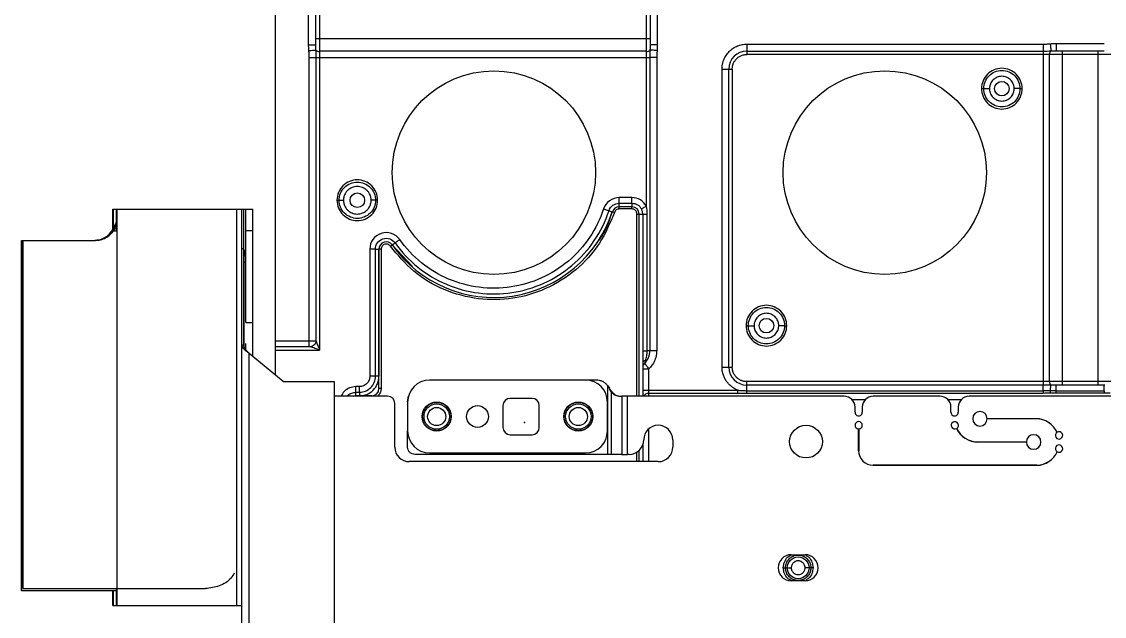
# Model space of a CAD drawing. Header units: millimetres. Extents: x -1 to 1576, y 30 to 633.
# Drawn here: x -1 to 148.1, y 400.3 to 482.1 of the extents above; entities that cross this region are included whole.
import ezdxf

# ---------------------------------------------------------------- set-up
doc = ezdxf.new("R2010")
doc.units = ezdxf.units.MM
doc.header["$PDSIZE"] = -1

msp = doc.modelspace()

# ---------------------------------------------------------------- linework, layer by layer
at = {"color": 7, "linetype": 'Continuous', "lineweight": 25}
for p, q in [((33.91, 531.57), (33.91, 433.48)), ((40.02, 527.32), (40.02, 436.88)), ((85.02, 456.67), (85.02, 527.32)), ((38.52, 478.9), (38.52, 485.23)), ((39.52, 478.9), (39.52, 485.23)), ((85.52, 485.23), (85.52, 478.9)), ((86.52, 485.23), (86.52, 478.9)), ((39.52, 479.73), (85.52, 479.73)), ((39.52, 478.86), (39.52, 478.91)), ((98.84, 478.97), (139.65, 478.97)), ((98.84, 478.97), (98.84, 477.55)), ((141.44, 479.05), (148.06, 479.05)), ((38.61, 438.14), (38.61, 477.12)), ((39.55, 438.1), (39.55, 477.12)), ((39.55, 477.12), (85.49, 477.12)), ((85.02, 477.99), (40.02, 477.99)), ((85.49, 477.12), (85.49, 436.8)), ((86.44, 477.12), (86.44, 436.8)), ((98.84, 478.02), (139.65, 478.02)), ((190.66, 477.55), (98.84, 477.55)), ((139.65, 478.02), (139.65, 432.08)), ((140.53, 432.55), (140.53, 477.55)), ((141.39, 478.05), (141.44, 478.06)), ((141.44, 478.05), (148.06, 478.05)), ((142.27, 478.05), (142.27, 432.05)), ((147.23, 432.05), (147.23, 478.05)), ((95.43, 434.55), (95.43, 475.55)), ((95.43, 475.55), (96.84, 475.55)), ((96.37, 434.55), (96.37, 475.55)), ((96.84, 475.55), (96.84, 434.55)), ((83.02, 457.87), (81.28, 457.87)), ((11.56, 453.5), (11.56, 456.28)), ((11.56, 456.28), (30.85, 456.28)), ((11.65, 453.66), (11.65, 456.28)), ((12.07, 453.32), (12.07, 456.28)), ((12.09, 456.28), (12.09, 401.78)), ((28.57, 456.28), (28.57, 401.78)), ((29.34, 382.44), (29.34, 456.28)), ((29.6, 437.57), (29.6, 456.28)), ((29.85, 440.67), (29.85, 456.28)), ((30.85, 436.02), (30.85, 456.28)), ((81.28, 457.09), (83.02, 457.09)), ((81.28, 456.3), (81.28, 456.6)), ((83.02, 456.6), (81.28, 456.6)), ((83.02, 456.3), (81.28, 456.3)), ((83.02, 456.3), (83.02, 456.6)), ((80.61, 455.82), (80.33, 455.92)), ((83.72, 455.6), (84.02, 455.6)), ((83.72, 430.55), (83.72, 455.6)), ((84.02, 430.55), (84.02, 455.6)), ((84.51, 455.6), (84.51, 436.8)), ((85.13, 436.8), (85.13, 455.6)), ((11.85, 453.62), (11.63, 453.28)), ((11.63, 453.28), (12.07, 453.28)), ((12.07, 454.48), (12.06, 454.48)), ((12.06, 454.47), (12.07, 454.47)), ((12.06, 454.27), (12.06, 454.47)), ((12.07, 454.47), (12.07, 454.27)), ((29.85, 453.32), (30.85, 453.32)), ((-0.99, 403.78), (-0.99, 451.98)), ((-0.99, 451.98), (9.18, 451.98)), ((-0.97, 403.78), (-0.97, 451.98)), ((-0.8, 404.08), (-0.8, 451.98)), ((-0.78, 404.08), (-0.78, 451.98)), ((29.34, 450.88), (29.6, 450.88)), ((29.6, 450.18), (29.65, 449.9)), ((46.94, 450.78), (46.94, 433.29)), ((47.71, 433.29), (47.71, 450.78)), ((48.2, 450.78), (48.2, 433.29)), ((48.2, 431.6), (48.2, 450.78)), ((48.5, 450.78), (48.2, 450.78)), ((48.5, 450.78), (48.5, 431.6)), ((49.77, 451.19), (50.02, 451.36)), ((50.02, 451.36), (52.82, 448.38)), ((29.65, 437.32), (29.65, 449.9)), ((29.65, 449.9), (29.85, 449.9)), ((29.85, 448.94), (29.65, 448.94)), ((29.85, 440.67), (30.85, 440.67)), ((29.6, 437.57), (29.34, 437.57)), ((29.85, 436.97), (29.85, 437.78)), ((38.61, 438.14), (33.91, 438.14)), ((33.91, 437.37), (38.61, 437.37)), ((33.91, 436.88), (40.02, 436.88)), ((86.44, 436.8), (85.13, 436.8)), ((35.02, 432.55), (30.35, 436.44)), ((30.35, 381.35), (30.35, 436.44)), ((84.52, 434.28), (84.52, 431.38)), ((85.32, 434.28), (85.32, 430.55)), ((95.43, 434.55), (96.84, 434.55)), ((35.02, 432.55), (42.05, 432.55)), ((42.05, 432.55), (42.05, 381.35)), ((78.12, 432.75), (55.15, 432.75)), ((98.84, 431.31), (98.84, 432.55)), ((190.66, 432.55), (98.84, 432.55)), ((45.52, 431.87), (45.02, 431.87)), ((45.02, 431.09), (45.52, 431.09)), ((48.5, 431.6), (48.2, 431.6)), ((79.88, 431.65), (79.69, 431.99)), ((79.69, 422.55), (79.69, 431.99)), ((79.69, 431.99), (79.93, 431.65)), ((79.93, 431.65), (79.88, 431.65)), ((80.23, 422.55), (80.23, 431.07)), ((80.23, 431.07), (80.37, 431.07)), ((84.52, 431.38), (97.58, 431.38)), ((97.58, 430.94), (85.32, 430.94)), ((139.65, 432.08), (98.84, 432.08)), ((98.84, 431.31), (139.65, 431.31)), ((139.65, 430.94), (98.84, 430.94)), ((141.44, 432.04), (141.34, 432.05)), ((148.06, 432.05), (141.44, 432.05)), ((141.44, 431.28), (148.06, 431.28)), ((148.06, 430.95), (141.44, 430.95)), ((148.11, 432.05), (148.06, 432.05)), ((148.06, 431.28), (148.06, 430.95)), ((49.38, 430.55), (42.05, 430.55)), ((44.71, 430.55), (44.83, 430.58)), ((44.83, 430.58), (45.02, 430.6)), ((47.2, 430.6), (45.02, 430.6)), ((45.02, 430.55), (45.02, 430.6)), ((47.2, 430.55), (47.2, 430.6)), ((50.38, 423.55), (50.38, 429.55)), ((52.15, 429.76), (52.25, 430.55)), ((52.15, 429.75), (52.15, 425.75)), ((69.27, 430.25), (66.27, 430.25)), ((79.65, 425.75), (79.65, 429.75)), ((81.22, 430.55), (81.62, 430.55)), ((81.62, 430.55), (81.62, 422.55)), ((82.43, 422.55), (82.43, 430.55)), ((112.24, 430.55), (82.43, 430.55)), ((115.12, 430.05), (113.36, 430.05)), ((125.44, 430.55), (116.24, 430.55)), ((128.32, 430.05), (126.56, 430.05)), ((219.88, 430.55), (129.44, 430.55)), ((65.27, 429.25), (65.27, 426.25)), ((70.27, 426.25), (70.27, 429.25)), ((113.74, 428.35), (113.74, 429.05)), ((114.74, 429.05), (114.74, 428.35)), ((126.94, 428.35), (126.94, 429.05)), ((127.94, 429.05), (127.94, 428.35)), ((131.94, 427.46), (138.67, 427.46)), ((138.67, 427.45), (131.94, 427.45)), ((52.15, 423.55), (52.15, 425.75)), ((66.27, 425.25), (69.27, 425.25)), ((85.32, 426.05), (85.32, 421.55)), ((114.24, 423.05), (114.24, 426.05)), ((114.25, 426.05), (114.25, 423.05)), ((84.52, 423.86), (84.52, 421.55)), ((88.65, 424.55), (88.65, 423.55)), ((130.64, 424.26), (137.33, 424.26)), ((137.33, 424.25), (130.64, 424.25)), ((79.69, 422.55), (53.15, 422.55)), ((55.15, 422.75), (76.65, 422.75)), ((81.62, 422.55), (80.23, 422.55)), ((82.65, 422.55), (82.43, 422.55)), ((83.72, 421.55), (83.72, 422.87)), ((84.02, 421.55), (84.02, 423.1)), ((86.65, 421.55), (52.38, 421.55)), ((116.24, 421.06), (138.75, 421.06)), ((138.75, 421.05), (116.24, 421.05)), ((104.96, 408.75), (106.86, 408.75)), ((-0.8, 404.08), (24.31, 404.08)), ((12.07, 401.78), (12.07, 404.08)), ((106.86, 405.15), (104.96, 405.15)), ((12.07, 403.78), (-0.99, 403.78)), ((11.56, 401.78), (11.56, 403.78)), ((11.65, 401.78), (11.65, 403.78)), ((11.56, 401.78), (29.34, 401.78))]:
    msp.add_line(p, q, dxfattribs=at)
for centre, radius in [((64.02, 461.3), 14), ((117.84, 461.3), 14), ((56.15, 427.75), 2), ((56.15, 427.75), 1.75), ((75.65, 427.75), 2), ((75.65, 427.75), 1.75), ((56.15, 427.75), 1.25), ((61.77, 427.75), 1.5), ((75.65, 427.75), 1.25), ((106.99, 424.3), 2.25)]:
    msp.add_circle(centre, radius, dxfattribs=at)
at = {"color": 141}
for centre, radius in [((133.95, 472.85), 1), ((45.22, 457.5), 1), ((101.54, 440.25), 1), ((105.91, 406.95), 1.5)]:
    msp.add_circle(centre, radius, dxfattribs=at)
at = {"color": 7, "linetype": 'Continuous', "lineweight": 25}
for centre, radius, start, end in [((39.94, 478.54), 0.562, 222.435, 277.8232), ((85.1, 478.54), 0.562, 262.1767, 317.5651), ((98.84, 475.55), 2.47, 90, 180), ((141.08, 477.63), 0.562, 132.435, 187.8232), ((81.28, 455.6), 1, 90, 161.722), ((83.02, 455.6), 1, 0, 90), ((64.02, 461.3), 17.17, 215.3728, 341.722), ((49.2, 450.78), 1, 35.3728, 180), ((83.02, 436.8), 2.47, 315.4823, 360), ((98.84, 434.55), 2.47, 180, 270), ((55.15, 429.75), 3, 90, 180), ((76.65, 429.75), 3, 0, 90), ((141.08, 432.48), 0.562, 172.1767, 227.5651), ((47.2, 431.6), 1, 270, 360), ((85.3, 430.12), 0.813, 88.5449, 148.2068), ((49.38, 429.55), 1, 360, 89.9765), ((66.27, 429.25), 1, 90, 180), ((69.27, 429.25), 1, 360, 90), ((112.24, 429.05), 1.5, 360, 90), ((116.24, 429.05), 1.5, 90, 180), ((125.44, 429.05), 1.5, 360, 90), ((129.44, 429.05), 1.5, 90, 180), ((114.24, 428.35), 0.5, 179.9998, 360), ((127.44, 428.35), 0.5, 179.9998, 360), ((130.94, 427.45), 1, 0.286, 359.7136), ((86.65, 424.55), 2, 0.011, 179.989), ((114.24, 426.55), 0.5, 270.573, 269.427), ((127.48, 426.55), 0.5, 300.7513, 299.6), ((138.67, 424.25), 3.2, 24.6089, 89.9998), ((138.67, 424.25), 3.19, 24.5914, 89.9998), ((55.15, 425.75), 3, 180, 270), ((66.27, 426.25), 1, 180, 270), ((69.27, 426.25), 1, 270, 360), ((76.65, 425.75), 3, 270, 0), ((130.64, 427.45), 3.2, 204.6158, 269.9998), ((130.64, 427.45), 3.19, 204.5983, 269.9998), ((138.33, 424.25), 1, 180.2862, 179.7133), ((141.83, 425.15), 0.5, 120.73, 119.5792), ((52.38, 423.55), 2, 180, 269.9995), ((82.65, 424.55), 2, 269.9995, 0.0005), ((86.65, 423.55), 2, 269.9995, 0.0005), ((141.83, 423.35), 0.5, 240.3991, 239.2477), ((116.24, 423.05), 2, 180, 270), ((116.24, 423.05), 2, 180, 270), ((138.67, 424.25), 3.21, 271.5822, 335.3856), ((138.67, 424.25), 3.2, 271.5847, 335.403), ((104.96, 406.95), 1.8, 90, 270), ((106.86, 406.95), 1.8, 270, 90)]:
    msp.add_arc(centre, radius, start, end, dxfattribs=at)
for points, knots in [([(38.55, 478.08), (38.54, 478.14), (38.53, 478.26), (38.53, 478.45), (38.52, 478.67), (38.52, 478.82), (38.52, 478.9)], [0, 0, 0, 0, 0.207871, 0.443757, 0.707773, 1, 1, 1, 1]), ([(38.52, 478.9), (38.78, 478.9), (39.04, 478.9), (39.41, 478.9), (39.52, 478.9), (39.52, 478.9)], [0, 0, 0, 0, 0.5, 0.5, 1, 1, 1, 1]), ([(86.52, 478.9), (86.39, 478.9), (86.26, 478.9), (86.02, 478.9), (85.91, 478.9), (85.72, 478.9), (85.65, 478.9), (85.55, 478.9), (85.52, 478.9), (85.52, 478.9)], [0, 0, 0, 0, 0.25, 0.25, 0.5, 0.5, 0.75, 0.75, 1, 1, 1, 1]), ([(86.52, 478.9), (86.52, 478.75), (86.52, 478.48), (86.5, 478.21), (86.5, 478.08)], [0, 0, 0, 0, 0.556213, 1, 1, 1, 1]), ([(95.43, 475.55), (95.43, 475.61), (95.43, 475.74), (95.44, 475.92), (95.47, 476.1), (95.5, 476.28), (95.55, 476.46), (95.6, 476.64), (95.72, 476.97), (95.97, 477.44), (96.41, 477.98), (96.95, 478.43), (97.46, 478.69), (97.89, 478.84), (98.2, 478.91), (98.52, 478.96), (98.73, 478.96), (98.84, 478.97)], [0, 0, 0, 0, 0.034552, 0.068858, 0.103016, 0.137128, 0.171294, 0.205615, 0.240191, 0.37006, 0.500029, 0.629897, 0.759866, 0.820152, 0.879909, 0.939678, 1, 1, 1, 1]), ([(139.65, 478.97), (139.73, 478.97), (139.89, 478.97), (140.12, 478.98), (140.37, 479.01), (140.54, 479.02), (140.62, 479.03)], [0, 0, 0, 0, 0.2323707, 0.4852888, 0.7374116, 1, 1, 1, 1]), ([(139.65, 478.97), (139.65, 478.76), (139.65, 478.56), (139.65, 478.22), (139.65, 478.09), (139.65, 478.02)], [0, 0, 0, 0, 0.5, 0.5, 1, 1, 1, 1]), ([(140.62, 479.03), (140.68, 479.03), (140.8, 479.04), (140.99, 479.05), (141.21, 479.05), (141.36, 479.05), (141.44, 479.05)], [0, 0, 0, 0, 0.207871, 0.443757, 0.707773, 1, 1, 1, 1]), ([(140.62, 479.03), (140.64, 478.79), (140.66, 478.56), (140.69, 478.21), (140.7, 478.08), (140.7, 478.04)], [0, 0, 0, 0, 0.5, 0.5, 1, 1, 1, 1]), ([(141.44, 479.05), (141.44, 478.79), (141.44, 478.53), (141.44, 478.16), (141.44, 478.05), (141.44, 478.05)], [0, 0, 0, 0, 0.5, 0.5, 1, 1, 1, 1]), ([(38.55, 478.08), (38.78, 478.1), (39.01, 478.12), (39.37, 478.15), (39.49, 478.16), (39.53, 478.17)], [0, 0, 0, 0, 0.5, 0.5, 1, 1, 1, 1]), ([(38.61, 477.12), (38.61, 477.19), (38.6, 477.35), (38.59, 477.59), (38.57, 477.83), (38.55, 478), (38.55, 478.08)], [0, 0, 0, 0, 0.232371, 0.485289, 0.737412, 1, 1, 1, 1]), ([(38.61, 477.12), (38.81, 477.12), (39.02, 477.12), (39.35, 477.12), (39.48, 477.12), (39.55, 477.12)], [0, 0, 0, 0, 0.5, 0.5, 1, 1, 1, 1]), ([(86.44, 477.12), (86.23, 477.12), (86.03, 477.12), (85.69, 477.12), (85.56, 477.12), (85.49, 477.12)], [0, 0, 0, 0, 0.5, 0.5, 1, 1, 1, 1]), ([(86.5, 478.08), (86.26, 478.1), (86.03, 478.12), (85.67, 478.15), (85.55, 478.16), (85.51, 478.17)], [0, 0, 0, 0, 0.5, 0.5, 1, 1, 1, 1]), ([(86.5, 478.08), (86.49, 478), (86.47, 477.83), (86.45, 477.59), (86.44, 477.35), (86.44, 477.19), (86.44, 477.12)], [0, 0, 0, 0, 0.26275, 0.514851, 0.767475, 1, 1, 1, 1]), ([(96.84, 475.55), (96.84, 475.6), (96.84, 475.68), (96.86, 475.8), (96.87, 475.93), (96.9, 476.05), (96.94, 476.17), (97.01, 476.38), (97.16, 476.66), (97.42, 476.98), (97.73, 477.24), (98.05, 477.4), (98.34, 477.5), (98.59, 477.54), (98.76, 477.55), (98.84, 477.55)], [0, 0, 0, 0, 0.040276, 0.080243, 0.120058, 0.159883, 0.199877, 0.240199, 0.370043, 0.500057, 0.629901, 0.759916, 0.840121, 0.919721, 1, 1, 1, 1]), ([(136.75, 472.85), (136.75, 473.22), (136.68, 473.59), (136.4, 474.26), (136.19, 474.57), (135.67, 475.09), (135.36, 475.3), (134.69, 475.58), (134.32, 475.65), (133.59, 475.65), (133.22, 475.58), (132.54, 475.3), (132.23, 475.09), (131.72, 474.57), (131.51, 474.26), (131.23, 473.59), (131.15, 473.22), (131.15, 472.85)], [0, 0, 0, 0, 0.125, 0.125, 0.25, 0.25, 0.375, 0.375, 0.5, 0.5, 0.625, 0.625, 0.75, 0.75, 0.875, 0.875, 1, 1, 1, 1]), ([(131.45, 472.85), (131.45, 473.18), (131.52, 473.51), (131.77, 474.11), (131.96, 474.39), (132.42, 474.85), (132.69, 475.04), (133.3, 475.29), (133.63, 475.35), (134.28, 475.35), (134.61, 475.29), (135.21, 475.04), (135.49, 474.85), (135.95, 474.39), (136.14, 474.11), (136.39, 473.51), (136.45, 473.18), (136.45, 472.85)], [0, 0, 0, 0, 0.125, 0.125, 0.25, 0.25, 0.375, 0.375, 0.5, 0.5, 0.625, 0.625, 0.75, 0.75, 0.875, 0.875, 1, 1, 1, 1]), ([(135.65, 472.85), (135.65, 472.9), (135.65, 472.99), (135.64, 473.12), (135.61, 473.25), (135.57, 473.38), (135.5, 473.57), (135.38, 473.8), (135.16, 474.06), (134.91, 474.28), (134.61, 474.43), (134.29, 474.53), (133.95, 474.56), (133.62, 474.53), (133.3, 474.43), (133, 474.28), (132.74, 474.06), (132.53, 473.8), (132.39, 473.54), (132.31, 473.29), (132.26, 473.08), (132.26, 472.93), (132.25, 472.85)], [0, 0, 0, 0, 0.025179, 0.050131, 0.075011, 0.099977, 0.125185, 0.187588, 0.250097, 0.312505, 0.375015, 0.437474, 0.500034, 0.562494, 0.62505, 0.68745, 0.749957, 0.812365, 0.874867, 0.916675, 0.958143, 1, 1, 1, 1]), ([(131.15, 472.85), (131.23, 472.85), (131.31, 472.85), (131.42, 472.85), (131.45, 472.85), (131.45, 472.85)], [0, 0, 0, 0, 0.5, 0.5, 1, 1, 1, 1]), ([(131.15, 472.85), (131.15, 472.49), (131.23, 472.12), (131.51, 471.44), (131.72, 471.13), (132.23, 470.61), (132.54, 470.41), (133.22, 470.13), (133.59, 470.05), (134.32, 470.05), (134.69, 470.13), (135.36, 470.41), (135.67, 470.61), (136.19, 471.13), (136.4, 471.44), (136.68, 472.12), (136.75, 472.49), (136.75, 472.85)], [0, 0, 0, 0, 0.125, 0.125, 0.25, 0.25, 0.375, 0.375, 0.5, 0.5, 0.625, 0.625, 0.75, 0.75, 0.875, 0.875, 1, 1, 1, 1]), ([(136.45, 472.85), (136.45, 472.53), (136.39, 472.2), (136.14, 471.59), (135.95, 471.32), (135.49, 470.85), (135.21, 470.67), (134.61, 470.42), (134.28, 470.35), (133.63, 470.35), (133.3, 470.42), (132.69, 470.67), (132.42, 470.85), (131.96, 471.32), (131.77, 471.59), (131.52, 472.2), (131.45, 472.53), (131.45, 472.85)], [0, 0, 0, 0, 0.125, 0.125, 0.25, 0.25, 0.375, 0.375, 0.5, 0.5, 0.625, 0.625, 0.75, 0.75, 0.875, 0.875, 1, 1, 1, 1]), ([(131.45, 472.85), (131.45, 472.85), (131.54, 472.85), (131.84, 472.85), (132.04, 472.85), (132.25, 472.85)], [0, 0, 0, 0, 0.5, 0.5, 1, 1, 1, 1]), ([(131.45, 472.85), (131.45, 472.85), (131.54, 472.85), (131.84, 472.85), (132.04, 472.85), (132.25, 472.85)], [0, 0, 0, 0, 0.5, 0.5, 1, 1, 1, 1]), ([(132.25, 472.85), (132.26, 472.81), (132.26, 472.72), (132.27, 472.59), (132.3, 472.46), (132.34, 472.33), (132.4, 472.14), (132.53, 471.9), (132.74, 471.64), (133, 471.43), (133.3, 471.27), (133.62, 471.17), (133.95, 471.14), (134.29, 471.17), (134.61, 471.27), (134.91, 471.43), (135.16, 471.64), (135.38, 471.9), (135.52, 472.17), (135.6, 472.41), (135.65, 472.63), (135.65, 472.78), (135.65, 472.85)], [0, 0, 0, 0, 0.025112, 0.050025, 0.074894, 0.099876, 0.125125, 0.187521, 0.250086, 0.312492, 0.374998, 0.437458, 0.500018, 0.562478, 0.625038, 0.687445, 0.749955, 0.812363, 0.874867, 0.916676, 0.958144, 1, 1, 1, 1]), ([(136.45, 472.85), (136.45, 472.85), (136.37, 472.85), (136.07, 472.85), (135.86, 472.85), (135.65, 472.85)], [0, 0, 0, 0, 0.5, 0.5, 1, 1, 1, 1]), ([(136.45, 472.85), (136.45, 472.85), (136.49, 472.85), (136.6, 472.85), (136.68, 472.85), (136.75, 472.85)], [0, 0, 0, 0, 0.5, 0.5, 1, 1, 1, 1]), ([(48.02, 457.5), (48.02, 457.87), (47.95, 458.24), (47.67, 458.91), (47.46, 459.22), (46.94, 459.74), (46.63, 459.95), (45.95, 460.23), (45.59, 460.3), (44.85, 460.3), (44.49, 460.23), (43.81, 459.95), (43.5, 459.74), (42.98, 459.22), (42.77, 458.91), (42.49, 458.24), (42.42, 457.87), (42.42, 457.5)], [0, 0, 0, 0, 0.125, 0.125, 0.25, 0.25, 0.375, 0.375, 0.5, 0.5, 0.625, 0.625, 0.75, 0.75, 0.875, 0.875, 1, 1, 1, 1]), ([(42.72, 457.5), (42.72, 457.83), (42.79, 458.16), (43.04, 458.76), (43.22, 459.04), (43.68, 459.5), (43.96, 459.69), (44.57, 459.94), (44.89, 460), (45.55, 460), (45.88, 459.94), (46.48, 459.69), (46.76, 459.5), (47.22, 459.04), (47.41, 458.76), (47.66, 458.16), (47.72, 457.83), (47.72, 457.5)], [0, 0, 0, 0, 0.125, 0.125, 0.25, 0.25, 0.375, 0.375, 0.5, 0.5, 0.625, 0.625, 0.75, 0.75, 0.875, 0.875, 1, 1, 1, 1]), ([(47.12, 457.5), (47.12, 457.54), (47.12, 457.63), (47.11, 457.75), (47.09, 457.87), (47.06, 457.99), (47.02, 458.11), (46.95, 458.31), (46.81, 458.57), (46.57, 458.85), (46.28, 459.09), (45.95, 459.27), (45.59, 459.38), (45.22, 459.41), (44.85, 459.38), (44.49, 459.27), (44.16, 459.09), (43.87, 458.86), (43.63, 458.57), (43.47, 458.27), (43.38, 458), (43.33, 457.75), (43.32, 457.59), (43.32, 457.5)], [0, 0, 0, 0, 0.021005, 0.041833, 0.062576, 0.083322, 0.104164, 0.125191, 0.187602, 0.250106, 0.312522, 0.375023, 0.437483, 0.500035, 0.562494, 0.625044, 0.687458, 0.74996, 0.812403, 0.87489, 0.916725, 0.958186, 1, 1, 1, 1]), ([(81.28, 457.87), (80.81, 457.87), (80.33, 457.72), (79.57, 457.16), (79.28, 456.76), (79.13, 456.31)], [0, 0, 0, 0, 0.5, 0.5, 1, 1, 1, 1]), ([(81.28, 457.09), (81.28, 457.13), (81.28, 457.23), (81.28, 457.51), (81.28, 457.69), (81.28, 457.87)], [0, 0, 0, 0, 0.5, 0.5, 1, 1, 1, 1]), ([(85.02, 456.67), (84.83, 457.03), (84.54, 457.33), (83.84, 457.75), (83.43, 457.87), (83.02, 457.87)], [0, 0, 0, 0, 0.5, 0.5, 1, 1, 1, 1]), ([(83.02, 457.09), (83.02, 457.13), (83.02, 457.23), (83.02, 457.51), (83.02, 457.69), (83.02, 457.87)], [0, 0, 0, 0, 0.5, 0.5, 1, 1, 1, 1]), ([(42.42, 457.5), (42.5, 457.5), (42.58, 457.5), (42.69, 457.5), (42.72, 457.5), (42.72, 457.5)], [0, 0, 0, 0, 0.5, 0.5, 1, 1, 1, 1]), ([(42.42, 457.5), (42.42, 457.14), (42.49, 456.77), (42.77, 456.09), (42.98, 455.78), (43.5, 455.26), (43.81, 455.06), (44.49, 454.78), (44.85, 454.7), (45.59, 454.7), (45.95, 454.78), (46.63, 455.06), (46.94, 455.26), (47.46, 455.78), (47.67, 456.09), (47.95, 456.77), (48.02, 457.14), (48.02, 457.5)], [0, 0, 0, 0, 0.125, 0.125, 0.25, 0.25, 0.375, 0.375, 0.5, 0.5, 0.625, 0.625, 0.75, 0.75, 0.875, 0.875, 1, 1, 1, 1]), ([(42.72, 457.5), (42.72, 457.5), (42.79, 457.5), (43.01, 457.5), (43.16, 457.5), (43.32, 457.5)], [0, 0, 0, 0, 0.5, 0.5, 1, 1, 1, 1]), ([(47.72, 457.5), (47.72, 457.18), (47.66, 456.85), (47.41, 456.24), (47.22, 455.97), (46.76, 455.5), (46.48, 455.32), (45.88, 455.07), (45.55, 455), (44.89, 455), (44.57, 455.07), (43.96, 455.32), (43.68, 455.5), (43.22, 455.97), (43.04, 456.24), (42.79, 456.85), (42.72, 457.18), (42.72, 457.5)], [0, 0, 0, 0, 0.125, 0.125, 0.25, 0.25, 0.375, 0.375, 0.5, 0.5, 0.625, 0.625, 0.75, 0.75, 0.875, 0.875, 1, 1, 1, 1]), ([(42.72, 457.5), (42.72, 457.5), (42.79, 457.5), (43.01, 457.5), (43.16, 457.5), (43.32, 457.5)], [0, 0, 0, 0, 0.5, 0.5, 1, 1, 1, 1]), ([(43.32, 457.5), (43.32, 457.46), (43.32, 457.38), (43.34, 457.25), (43.36, 457.13), (43.38, 457.01), (43.42, 456.89), (43.49, 456.7), (43.63, 456.44), (43.87, 456.15), (44.16, 455.91), (44.49, 455.74), (44.85, 455.63), (45.22, 455.59), (45.59, 455.63), (45.95, 455.74), (46.28, 455.91), (46.57, 456.15), (46.81, 456.44), (46.97, 456.73), (47.06, 457.01), (47.11, 457.25), (47.12, 457.42), (47.12, 457.5)], [0, 0, 0, 0, 0.021007, 0.041836, 0.062577, 0.083319, 0.104153, 0.12517, 0.187587, 0.250093, 0.31251, 0.375014, 0.43748, 0.500032, 0.562498, 0.625051, 0.687467, 0.749974, 0.812393, 0.874896, 0.916687, 0.958146, 1, 1, 1, 1]), ([(47.72, 457.5), (47.72, 457.5), (47.66, 457.5), (47.43, 457.5), (47.28, 457.5), (47.12, 457.5)], [0, 0, 0, 0, 0.5, 0.5, 1, 1, 1, 1]), ([(48.02, 457.5), (47.94, 457.5), (47.86, 457.5), (47.75, 457.5), (47.72, 457.5), (47.72, 457.5)], [0, 0, 0, 0, 0.5, 0.5, 1, 1, 1, 1]), ([(79.13, 456.31), (78.67, 454.93), (78.02, 453.6), (76.38, 451.18), (75.39, 450.08), (73.16, 448.2), (71.91, 447.41), (69.25, 446.21), (67.83, 445.79), (64.94, 445.35), (63.46, 445.34), (60.56, 445.71), (59.14, 446.09), (56.45, 447.23), (55.18, 447.99), (52.91, 449.83), (51.89, 450.9), (51.05, 452.09)], [0, 0, 0, 0, 0.125, 0.125, 0.25, 0.25, 0.375, 0.375, 0.5, 0.5, 0.625, 0.625, 0.75, 0.75, 0.875, 0.875, 1, 1, 1, 1]), ([(79.13, 456.31), (79.3, 456.26), (79.47, 456.2), (79.73, 456.11), (79.83, 456.08), (79.87, 456.07)], [0, 0, 0, 0, 0.5, 0.5, 1, 1, 1, 1]), ([(79.87, 456.07), (79.96, 456.36), (80.16, 456.63), (80.66, 456.99), (80.97, 457.09), (81.28, 457.09)], [0, 0, 0, 0, 0.5, 0.5, 1, 1, 1, 1]), ([(81.28, 456.3), (81.21, 456.3), (81.06, 456.28), (80.86, 456.18), (80.7, 456.02), (80.64, 455.89), (80.61, 455.82)], [0, 0, 0, 0, 0.243778, 0.5, 0.756222, 1, 1, 1, 1]), ([(81.28, 456.6), (81.28, 456.71), (81.28, 456.83), (81.28, 457), (81.28, 457.06), (81.28, 457.09)], [0, 0, 0, 0, 0.5, 0.5, 1, 1, 1, 1]), ([(83.02, 457.09), (83.29, 457.09), (83.56, 457.02), (84.02, 456.74), (84.21, 456.54), (84.33, 456.3)], [0, 0, 0, 0, 0.5, 0.5, 1, 1, 1, 1]), ([(83.02, 457.09), (83.02, 457.06), (83.02, 457), (83.02, 456.83), (83.02, 456.71), (83.02, 456.6)], [0, 0, 0, 0, 0.5, 0.5, 1, 1, 1, 1]), ([(83.72, 455.6), (83.71, 455.69), (83.7, 455.83), (83.61, 455.99), (83.52, 456.1), (83.41, 456.19), (83.25, 456.28), (83.11, 456.29), (83.02, 456.3)], [0, 0, 0, 0, 0.239443, 0.369477, 0.5, 0.630034, 0.760557, 1, 1, 1, 1]), ([(85.02, 456.67), (84.86, 456.58), (84.71, 456.5), (84.46, 456.37), (84.37, 456.32), (84.33, 456.3)], [0, 0, 0, 0, 0.5, 0.5, 1, 1, 1, 1]), ([(84.51, 455.6), (84.51, 455.63), (84.51, 455.7), (84.49, 455.82), (84.46, 455.98), (84.41, 456.14), (84.36, 456.25), (84.33, 456.3)], [0, 0, 0, 0, 0.127395, 0.291617, 0.492567, 0.786775, 1, 1, 1, 1]), ([(80.61, 455.82), (80, 454.37), (78.76, 451.4), (75.42, 447.77), (71.29, 445.16), (66.65, 443.81), (61.82, 443.74), (57.1, 445.02), (52.85, 447.5), (50.78, 449.98), (49.77, 451.19)], [0, 0, 0, 0, 0.122595, 0.25, 0.377405, 0.5, 0.622595, 0.75, 0.877405, 1, 1, 1, 1]), ([(50.41, 451.64), (51.3, 450.39), (52.36, 449.27), (54.75, 447.34), (56.08, 446.55), (58.9, 445.35), (60.39, 444.94), (63.44, 444.56), (64.98, 444.57), (68.02, 445.03), (69.5, 445.47), (72.3, 446.73), (73.6, 447.56), (75.95, 449.53), (76.98, 450.68), (78.7, 453.22), (79.39, 454.61), (79.87, 456.07)], [0, 0, 0, 0, 0.125, 0.125, 0.25, 0.25, 0.375, 0.375, 0.5, 0.5, 0.625, 0.625, 0.75, 0.75, 0.875, 0.875, 1, 1, 1, 1]), ([(78.19, 451.62), (78.21, 451.64), (79.28, 452.83), (79.81, 454.39), (80.33, 455.92)], [0, 0, 0, 0, 0.018426, 1, 1, 1, 1]), ([(79.87, 456.07), (79.89, 456.06), (79.95, 456.04), (80.12, 455.99), (80.22, 455.95), (80.33, 455.92)], [0, 0, 0, 0, 0.5, 0.5, 1, 1, 1, 1]), ([(84.02, 455.6), (84.13, 455.6), (84.25, 455.6), (84.42, 455.6), (84.49, 455.6), (84.51, 455.6)], [0, 0, 0, 0, 0.5, 0.5, 1, 1, 1, 1]), ([(84.51, 455.6), (84.54, 455.6), (84.62, 455.6), (84.84, 455.6), (84.98, 455.6), (85.13, 455.6)], [0, 0, 0, 0, 0.5, 0.5, 1, 1, 1, 1]), ([(11.43, 453.28), (11.51, 453.42), (11.68, 453.7), (11.83, 454.04), (11.93, 454.25), (11.99, 454.37), (12.04, 454.45), (12.05, 454.47), (12.06, 454.47)], [0, 0, 0, 0, 0.2480031, 0.4981682, 0.6236045, 0.7486525, 0.873917, 1, 1, 1, 1]), ([(11.45, 453.28), (11.53, 453.39), (11.69, 453.62), (11.84, 453.91), (11.94, 454.09), (12, 454.19), (12.04, 454.26), (12.05, 454.27), (12.06, 454.27)], [0, 0, 0, 0, 0.254578, 0.505811, 0.630217, 0.753491, 0.876471, 1, 1, 1, 1]), ([(12.07, 454.36), (12.07, 454.33), (12.05, 454.25), (12, 454.04), (11.88, 453.7), (11.72, 453.42), (11.64, 453.28)], [0, 0, 0, 0, 0.167004, 0.33454, 0.668681, 1, 1, 1, 1]), ([(51.05, 452.09), (50.77, 452.48), (50.37, 452.78), (49.47, 453.08), (48.97, 453.08), (48.06, 452.8), (47.65, 452.5), (47.09, 451.74), (46.94, 451.26), (46.94, 450.78)], [0, 0, 0, 0, 0.25, 0.25, 0.5, 0.5, 0.75, 0.75, 1, 1, 1, 1]), ([(47.71, 450.78), (47.71, 451.1), (47.82, 451.41), (48.19, 451.91), (48.45, 452.1), (49.05, 452.29), (49.38, 452.29), (49.97, 452.09), (50.23, 451.9), (50.41, 451.64)], [0, 0, 0, 0, 0.25, 0.25, 0.5, 0.5, 0.75, 0.75, 1, 1, 1, 1]), ([(50.02, 451.36), (50.11, 451.43), (50.2, 451.49), (50.34, 451.59), (50.39, 451.63), (50.41, 451.64)], [0, 0, 0, 0, 0.5, 0.5, 1, 1, 1, 1]), ([(50.41, 451.64), (50.45, 451.67), (50.53, 451.73), (50.76, 451.89), (50.9, 451.99), (51.05, 452.09)], [0, 0, 0, 0, 0.5, 0.5, 1, 1, 1, 1]), ([(29.85, 449.9), (29.84, 450.01), (29.81, 450.22), (29.7, 450.51), (29.62, 450.7), (29.6, 450.77)], [0, 0, 0, 0, 0.39543, 0.783567, 1, 1, 1, 1]), ([(47.71, 450.78), (47.67, 450.78), (47.57, 450.78), (47.29, 450.78), (47.11, 450.78), (46.94, 450.78)], [0, 0, 0, 0, 0.5, 0.5, 1, 1, 1, 1]), ([(47.71, 450.78), (47.74, 450.78), (47.8, 450.78), (47.98, 450.78), (48.09, 450.78), (48.2, 450.78)], [0, 0, 0, 0, 0.5, 0.5, 1, 1, 1, 1]), ([(49.77, 451.19), (49.73, 451.24), (49.63, 451.35), (49.43, 451.46), (49.2, 451.49), (48.99, 451.46), (48.79, 451.36), (48.63, 451.2), (48.52, 451), (48.51, 450.85), (48.5, 450.78)], [0, 0, 0, 0, 0.121836, 0.25, 0.378164, 0.5, 0.621836, 0.75, 0.878164, 1, 1, 1, 1]), ([(104.34, 440.25), (104.34, 440.62), (104.27, 440.99), (103.99, 441.66), (103.78, 441.97), (103.26, 442.49), (102.95, 442.7), (102.27, 442.98), (101.91, 443.05), (101.17, 443.05), (100.81, 442.98), (100.13, 442.7), (99.82, 442.49), (99.3, 441.97), (99.09, 441.66), (98.81, 440.99), (98.74, 440.62), (98.74, 440.25)], [0, 0, 0, 0, 0.125, 0.125, 0.25, 0.25, 0.375, 0.375, 0.5, 0.5, 0.625, 0.625, 0.75, 0.75, 0.875, 0.875, 1, 1, 1, 1]), ([(99.04, 440.25), (99.04, 440.58), (99.11, 440.91), (99.36, 441.51), (99.54, 441.79), (100, 442.25), (100.28, 442.44), (100.89, 442.69), (101.21, 442.75), (101.87, 442.75), (102.2, 442.69), (102.8, 442.44), (103.08, 442.25), (103.54, 441.79), (103.73, 441.51), (103.98, 440.91), (104.04, 440.58), (104.04, 440.25)], [0, 0, 0, 0, 0.125, 0.125, 0.25, 0.25, 0.375, 0.375, 0.5, 0.5, 0.625, 0.625, 0.75, 0.75, 0.875, 0.875, 1, 1, 1, 1]), ([(103.24, 440.25), (103.24, 440.3), (103.24, 440.39), (103.22, 440.52), (103.2, 440.65), (103.16, 440.78), (103.09, 440.97), (102.96, 441.2), (102.75, 441.46), (102.49, 441.68), (102.2, 441.83), (101.88, 441.93), (101.54, 441.96), (101.21, 441.93), (100.89, 441.83), (100.59, 441.68), (100.33, 441.46), (100.12, 441.2), (99.98, 440.94), (99.89, 440.69), (99.85, 440.48), (99.84, 440.33), (99.84, 440.25)], [0, 0, 0, 0, 0.025179, 0.050131, 0.075011, 0.099977, 0.125185, 0.187588, 0.250097, 0.312505, 0.375015, 0.437474, 0.500034, 0.562494, 0.62505, 0.68745, 0.749957, 0.812365, 0.874868, 0.916675, 0.958143, 1, 1, 1, 1]), ([(98.74, 440.25), (98.82, 440.25), (98.9, 440.25), (99.01, 440.25), (99.04, 440.25), (99.04, 440.25)], [0, 0, 0, 0, 0.5, 0.5, 1, 1, 1, 1]), ([(98.74, 440.25), (98.74, 439.89), (98.81, 439.52), (99.09, 438.84), (99.3, 438.53), (99.82, 438.01), (100.13, 437.81), (100.81, 437.53), (101.17, 437.45), (101.91, 437.45), (102.27, 437.53), (102.95, 437.81), (103.26, 438.01), (103.78, 438.53), (103.99, 438.84), (104.27, 439.52), (104.34, 439.89), (104.34, 440.25)], [0, 0, 0, 0, 0.125, 0.125, 0.25, 0.25, 0.375, 0.375, 0.5, 0.5, 0.625, 0.625, 0.75, 0.75, 0.875, 0.875, 1, 1, 1, 1]), ([(104.04, 440.25), (104.04, 439.93), (103.98, 439.6), (103.73, 438.99), (103.54, 438.72), (103.08, 438.25), (102.8, 438.07), (102.2, 437.82), (101.87, 437.75), (101.21, 437.75), (100.89, 437.82), (100.28, 438.07), (100, 438.25), (99.54, 438.72), (99.36, 438.99), (99.11, 439.6), (99.04, 439.93), (99.04, 440.25)], [0, 0, 0, 0, 0.125, 0.125, 0.25, 0.25, 0.375, 0.375, 0.5, 0.5, 0.625, 0.625, 0.75, 0.75, 0.875, 0.875, 1, 1, 1, 1]), ([(99.04, 440.25), (99.04, 440.25), (99.13, 440.25), (99.42, 440.25), (99.63, 440.25), (99.84, 440.25)], [0, 0, 0, 0, 0.5, 0.5, 1, 1, 1, 1]), ([(99.84, 440.25), (99.84, 440.21), (99.84, 440.12), (99.86, 439.99), (99.89, 439.86), (99.92, 439.73), (99.99, 439.54), (100.12, 439.3), (100.33, 439.04), (100.59, 438.83), (100.89, 438.67), (101.21, 438.57), (101.54, 438.54), (101.87, 438.57), (102.2, 438.67), (102.49, 438.83), (102.75, 439.04), (102.96, 439.3), (103.1, 439.57), (103.19, 439.81), (103.23, 440.03), (103.24, 440.18), (103.24, 440.25)], [0, 0, 0, 0, 0.0251116, 0.0500243, 0.0748936, 0.0998759, 0.1251253, 0.1875211, 0.2500861, 0.3124923, 0.3749977, 0.4374574, 0.5000177, 0.5624774, 0.6250378, 0.687445, 0.7499545, 0.8123629, 0.8748672, 0.9166756, 0.9581439, 1, 1, 1, 1]), ([(104.04, 440.25), (104.04, 440.25), (103.95, 440.25), (103.66, 440.25), (103.45, 440.25), (103.24, 440.25)], [0, 0, 0, 0, 0.5, 0.5, 1, 1, 1, 1]), ([(104.04, 440.25), (104.04, 440.25), (104.07, 440.25), (104.18, 440.25), (104.26, 440.25), (104.34, 440.25)], [0, 0, 0, 0, 0.5, 0.5, 1, 1, 1, 1]), ([(38.61, 437.37), (38.61, 437.41), (38.61, 437.51), (38.61, 437.79), (38.61, 437.97), (38.61, 438.14)], [0, 0, 0, 0, 0.5, 0.5, 1, 1, 1, 1]), ([(39.55, 438.1), (39.48, 438.12), (39.35, 438.13), (39.01, 438.14), (38.81, 438.14), (38.61, 438.14)], [0, 0, 0, 0, 0.5, 0.5, 1, 1, 1, 1]), ([(39.55, 438.1), (39.53, 437.92), (39.44, 437.74), (39.16, 437.46), (38.98, 437.37), (38.8, 437.35)], [0, 0, 0, 0, 0.5, 0.5, 1, 1, 1, 1]), ([(40.02, 436.88), (39.81, 436.96), (39.59, 437.04), (39.28, 437.17), (39.17, 437.21), (38.97, 437.28), (38.87, 437.32), (38.8, 437.35)], [0, 0, 0, 0, 0.5, 0.5, 0.75, 0.75, 1, 1, 1, 1]), ([(39.55, 438.1), (39.58, 438.03), (39.62, 437.93), (39.69, 437.73), (39.73, 437.62), (39.86, 437.31), (39.94, 437.09), (40.02, 436.88)], [0, 0, 0, 0, 0.25, 0.25, 0.5, 0.5, 1, 1, 1, 1]), ([(84.51, 436.8), (84.51, 436.54), (84.51, 436.28), (84.52, 435.73), (84.52, 435.44), (84.52, 435.15)], [0, 0, 0, 0, 0.5, 0.5, 1, 1, 1, 1]), ([(84.51, 436.8), (84.54, 436.8), (84.62, 436.8), (84.84, 436.8), (84.98, 436.8), (85.13, 436.8)], [0, 0, 0, 0, 0.5, 0.5, 1, 1, 1, 1]), ([(84.91, 435.45), (84.97, 435.65), (85.02, 435.86), (85.1, 436.32), (85.13, 436.56), (85.13, 436.8)], [0, 0, 0, 0, 0.5, 0.5, 1, 1, 1, 1]), ([(86.44, 436.8), (86.43, 436.74), (86.43, 436.62), (86.42, 436.45), (86.4, 436.27), (86.36, 436.1), (86.32, 435.93), (86.27, 435.76), (86.21, 435.59), (86.12, 435.37), (85.99, 435.1), (85.79, 434.8), (85.57, 434.52), (85.41, 434.36), (85.32, 434.28)], [0, 0, 0, 0, 0.063092, 0.125678, 0.187927, 0.25001, 0.312098, 0.374365, 0.43698, 0.500113, 0.626356, 0.752784, 0.876346, 1, 1, 1, 1]), ([(84.91, 435.45), (84.79, 435.42), (84.69, 435.38), (84.56, 435.27), (84.52, 435.21), (84.52, 435.15)], [0, 0, 0, 0, 0.5, 0.5, 1, 1, 1, 1]), ([(84.52, 435.15), (84.52, 435.03), (84.52, 434.91), (84.52, 434.7), (84.52, 434.61), (84.52, 434.54)], [0, 0, 0, 0, 0.5, 0.5, 1, 1, 1, 1]), ([(84.52, 434.54), (84.52, 434.52), (84.52, 434.48), (84.52, 434.39), (84.52, 434.33), (84.52, 434.28)], [0, 0, 0, 0, 0.5, 0.5, 1, 1, 1, 1]), ([(85.32, 434.28), (85.11, 434.28), (84.9, 434.28), (84.61, 434.28), (84.52, 434.28), (84.52, 434.28)], [0, 0, 0, 0, 0.5, 0.5, 1, 1, 1, 1]), ([(84.78, 435.07), (84.79, 435.06), (84.8, 435.04), (84.83, 435.01), (84.86, 434.96), (84.9, 434.9), (84.95, 434.84), (85, 434.77), (85.07, 434.67), (85.18, 434.51), (85.27, 434.37), (85.32, 434.28)], [0, 0, 0, 0, 0.07545, 0.154166, 0.236169, 0.321482, 0.41013, 0.502146, 0.590324, 0.756259, 1, 1, 1, 1]), ([(97.58, 431.38), (97.53, 431.4), (97.43, 431.44), (97.28, 431.52), (97.13, 431.59), (96.99, 431.68), (96.85, 431.77), (96.63, 431.95), (96.33, 432.22), (96.01, 432.63), (95.75, 433.08), (95.58, 433.51), (95.49, 433.89), (95.44, 434.22), (95.43, 434.44), (95.43, 434.55)], [0, 0, 0, 0, 0.040883, 0.08158, 0.122187, 0.162802, 0.203521, 0.244441, 0.372171, 0.500035, 0.627766, 0.75563, 0.837187, 0.918385, 1, 1, 1, 1]), ([(98.84, 432.55), (98.8, 432.55), (98.71, 432.56), (98.59, 432.57), (98.47, 432.59), (98.34, 432.61), (98.22, 432.65), (98.02, 432.72), (97.73, 432.87), (97.42, 433.13), (97.16, 433.45), (96.99, 433.77), (96.9, 434.05), (96.85, 434.3), (96.84, 434.47), (96.84, 434.55)], [0, 0, 0, 0, 0.040276, 0.080243, 0.120058, 0.159883, 0.199877, 0.240199, 0.370043, 0.500057, 0.629901, 0.759916, 0.840121, 0.919721, 1, 1, 1, 1]), ([(46.94, 433.29), (46.94, 433.1), (46.9, 432.92), (46.76, 432.57), (46.65, 432.42), (46.39, 432.15), (46.23, 432.05), (45.89, 431.9), (45.7, 431.87), (45.52, 431.87)], [0, 0, 0, 0, 0.25, 0.25, 0.5, 0.5, 0.75, 0.75, 1, 1, 1, 1]), ([(45.52, 431.09), (45.8, 431.09), (46.09, 431.15), (46.62, 431.37), (46.87, 431.53), (47.27, 431.94), (47.44, 432.18), (47.66, 432.71), (47.71, 433), (47.71, 433.29)], [0, 0, 0, 0, 0.25, 0.25, 0.5, 0.5, 0.75, 0.75, 1, 1, 1, 1]), ([(45.52, 430.6), (45.87, 430.6), (46.22, 430.67), (46.87, 430.94), (47.17, 431.14), (47.66, 431.64), (47.86, 431.94), (48.13, 432.59), (48.2, 432.94), (48.2, 433.29)], [0, 0, 0, 0, 0.25, 0.25, 0.5, 0.5, 0.75, 0.75, 1, 1, 1, 1]), ([(47.71, 433.29), (47.67, 433.29), (47.57, 433.29), (47.29, 433.29), (47.11, 433.29), (46.94, 433.29)], [0, 0, 0, 0, 0.5, 0.5, 1, 1, 1, 1]), ([(48.2, 433.29), (48.09, 433.29), (47.98, 433.29), (47.8, 433.29), (47.74, 433.29), (47.71, 433.29)], [0, 0, 0, 0, 0.5, 0.5, 1, 1, 1, 1]), ([(45.02, 431.87), (44.73, 431.83), (44.14, 431.76), (43.39, 431.27), (43.11, 430.78), (42.98, 430.55)], [0, 0, 0, 0, 0.346459, 0.692782, 1, 1, 1, 1]), ([(43.9, 430.55), (43.92, 430.59), (44.05, 430.79), (44.45, 431.02), (44.83, 431.07), (45.02, 431.09)], [0, 0, 0, 0, 0.09494, 0.5474, 1, 1, 1, 1]), ([(45.02, 431.09), (45.02, 431.13), (45.02, 431.23), (45.02, 431.51), (45.02, 431.69), (45.02, 431.87)], [0, 0, 0, 0, 0.5, 0.5, 1, 1, 1, 1]), ([(45.02, 430.6), (45.02, 430.71), (45.02, 430.83), (45.02, 431), (45.02, 431.06), (45.02, 431.09)], [0, 0, 0, 0, 0.5, 0.5, 1, 1, 1, 1]), ([(45.52, 431.09), (45.52, 431.13), (45.52, 431.23), (45.52, 431.51), (45.52, 431.69), (45.52, 431.87)], [0, 0, 0, 0, 0.5, 0.5, 1, 1, 1, 1]), ([(45.52, 431.09), (45.52, 431.06), (45.52, 431), (45.52, 430.83), (45.52, 430.71), (45.52, 430.6)], [0, 0, 0, 0, 0.5, 0.5, 1, 1, 1, 1]), ([(48.5, 431.6), (48.48, 431.44), (48.46, 431.19), (48.29, 430.89), (48.14, 430.69), (48.02, 430.59), (47.96, 430.55)], [0, 0, 0, 0, 0.397975, 0.614291, 0.831044, 1, 1, 1, 1]), ([(79.88, 431.65), (79.93, 431.54), (80.04, 431.33), (80.17, 431.15), (80.23, 431.07)], [0, 0, 0, 0, 0.508164, 1, 1, 1, 1]), ([(80.37, 431.07), (80.29, 431.15), (80.13, 431.32), (80, 431.54), (79.93, 431.65)], [0, 0, 0, 0, 0.501507, 1, 1, 1, 1]), ([(84.52, 431.38), (84.52, 431.26), (84.52, 431.03), (84.52, 430.74), (84.52, 430.6), (84.52, 430.55)], [0, 0, 0, 0, 0.382079, 0.778666, 1, 1, 1, 1]), ([(97.58, 431.38), (97.58, 431.29), (97.58, 431.2), (97.58, 431.04), (97.58, 430.98), (97.58, 430.94)], [0, 0, 0, 0, 0.5, 0.5, 1, 1, 1, 1]), ([(97.58, 431.38), (97.67, 431.37), (97.84, 431.35), (98.09, 431.33), (98.34, 431.32), (98.59, 431.31), (98.76, 431.31), (98.84, 431.31)], [0, 0, 0, 0, 0.206312, 0.408164, 0.606837, 0.80366, 1, 1, 1, 1]), ([(98.84, 430.94), (98.75, 430.94), (98.54, 430.94), (98.21, 430.94), (97.88, 430.94), (97.67, 430.94), (97.58, 430.94)], [0, 0, 0, 0, 0.221378, 0.492164, 0.7995, 1, 1, 1, 1]), ([(139.65, 431.31), (139.65, 431.48), (139.65, 431.65), (139.65, 431.92), (139.65, 432.02), (139.65, 432.08)], [0, 0, 0, 0, 0.5, 0.5, 1, 1, 1, 1]), ([(140.65, 430.95), (140.46, 430.95), (140.12, 430.95), (139.79, 430.95), (139.65, 430.94)], [0, 0, 0, 0, 0.580575, 1, 1, 1, 1]), ([(140.64, 431.29), (140.66, 431.48), (140.67, 431.66), (140.69, 431.94), (140.7, 432.03), (140.7, 432.06)], [0, 0, 0, 0, 0.5, 0.5, 1, 1, 1, 1]), ([(141.44, 430.95), (141.29, 430.95), (141.03, 430.95), (140.77, 430.95), (140.65, 430.95)], [0, 0, 0, 0, 0.548125, 1, 1, 1, 1]), ([(141.44, 431.28), (141.44, 431.5), (141.44, 431.7), (141.44, 431.98), (141.44, 432.05), (141.44, 432.05)], [0, 0, 0, 0, 0.5, 0.5, 1, 1, 1, 1]), ([(148.06, 431.28), (148.06, 431.5), (148.06, 431.7), (148.06, 431.98), (148.06, 432.05), (148.06, 432.05)], [0, 0, 0, 0, 0.5, 0.5, 1, 1, 1, 1]), ([(148.85, 430.95), (148.73, 430.95), (148.47, 430.95), (148.21, 430.95), (148.06, 430.95)], [0, 0, 0, 0, 0.4522443, 1, 1, 1, 1]), ([(54.2, 427.75), (54.22, 428), (54.26, 428.38), (54.51, 428.83), (54.76, 429.14), (55.07, 429.39), (55.52, 429.63), (56.15, 429.75), (56.77, 429.63), (57.22, 429.39), (57.53, 429.14), (57.79, 428.83), (58.03, 428.38), (58.07, 428), (58.1, 427.75)], [0, 0, 0, 0, 0.119721, 0.184817, 0.25, 0.315095, 0.380279, 0.5, 0.619721, 0.684817, 0.75, 0.815095, 0.880279, 1, 1, 1, 1]), ([(73.7, 427.75), (73.72, 428), (73.76, 428.38), (74.01, 428.83), (74.26, 429.14), (74.57, 429.39), (75.02, 429.63), (75.65, 429.75), (76.27, 429.63), (76.72, 429.39), (77.03, 429.14), (77.29, 428.83), (77.53, 428.38), (77.57, 428), (77.6, 427.75)], [0, 0, 0, 0, 0.119721, 0.184817, 0.25, 0.315095, 0.380279, 0.5, 0.619721, 0.684817, 0.75, 0.815095, 0.880279, 1, 1, 1, 1]), ([(58.1, 427.75), (58.07, 427.51), (58.03, 427.13), (57.79, 426.67), (57.53, 426.36), (57.22, 426.11), (56.77, 425.88), (56.15, 425.76), (55.52, 425.88), (55.07, 426.11), (54.76, 426.36), (54.51, 426.67), (54.26, 427.13), (54.22, 427.51), (54.2, 427.75)], [0, 0, 0, 0, 0.1197215, 0.1848168, 0.25, 0.3150954, 0.3802785, 0.5, 0.6197215, 0.6848168, 0.75, 0.8150954, 0.8802785, 1, 1, 1, 1]), ([(77.6, 427.75), (77.57, 427.51), (77.53, 427.13), (77.29, 426.67), (77.03, 426.36), (76.72, 426.11), (76.27, 425.88), (75.65, 425.76), (75.02, 425.88), (74.57, 426.11), (74.26, 426.36), (74.01, 426.67), (73.76, 427.13), (73.72, 427.51), (73.7, 427.75)], [0, 0, 0, 0, 0.1197215, 0.1848168, 0.25, 0.3150954, 0.3802785, 0.5, 0.6197215, 0.6848168, 0.75, 0.8150954, 0.8802785, 1, 1, 1, 1]), ([(103.86, 406.95), (103.89, 407.22), (103.96, 407.75), (104.39, 408.41), (104.8, 408.65), (104.99, 408.75)], [0, 0, 0, 0, 0.358697, 0.71725, 1, 1, 1, 1]), ([(104.16, 406.95), (104.16, 407.18), (104.21, 407.41), (104.38, 407.83), (104.51, 408.03), (104.84, 408.35), (105.03, 408.48), (105.45, 408.66), (105.68, 408.7), (106.14, 408.7), (106.37, 408.66), (106.79, 408.48), (106.99, 408.35), (107.31, 408.03), (107.44, 407.83), (107.62, 407.41), (107.66, 407.18), (107.66, 406.95)], [0, 0, 0, 0, 0.125, 0.125, 0.25, 0.25, 0.375, 0.375, 0.5, 0.5, 0.625, 0.625, 0.75, 0.75, 0.875, 0.875, 1, 1, 1, 1]), ([(106.98, 408.66), (107.11, 408.58), (107.48, 408.37), (107.87, 407.75), (107.93, 407.22), (107.96, 406.95)], [0, 0, 0, 0, 0.222806, 0.611319, 1, 1, 1, 1]), ([(103.86, 406.95), (103.94, 406.95), (104.02, 406.95), (104.13, 406.95), (104.16, 406.95), (104.16, 406.95)], [0, 0, 0, 0, 0.5, 0.5, 1, 1, 1, 1]), ([(104.99, 405.15), (104.8, 405.26), (104.39, 405.5), (103.96, 406.15), (103.89, 406.69), (103.86, 406.95)], [0, 0, 0, 0, 0.282779, 0.641327, 1, 1, 1, 1]), ([(103.86, 406.95), (103.94, 406.95), (104.02, 406.95), (104.13, 406.95), (104.16, 406.95), (104.16, 406.95)], [0, 0, 0, 0, 0.5, 0.5, 1, 1, 1, 1]), ([(104.16, 406.95), (104.16, 406.95), (104.25, 406.95), (104.54, 406.95), (104.75, 406.95), (104.96, 406.95)], [0, 0, 0, 0, 0.5, 0.5, 1, 1, 1, 1]), ([(107.66, 406.95), (107.66, 406.72), (107.62, 406.49), (107.44, 406.07), (107.31, 405.88), (106.99, 405.55), (106.79, 405.42), (106.37, 405.25), (106.14, 405.2), (105.68, 405.2), (105.45, 405.25), (105.03, 405.42), (104.84, 405.55), (104.51, 405.88), (104.38, 406.07), (104.21, 406.49), (104.16, 406.72), (104.16, 406.95)], [0, 0, 0, 0, 0.125, 0.125, 0.25, 0.25, 0.375, 0.375, 0.5, 0.5, 0.625, 0.625, 0.75, 0.75, 0.875, 0.875, 1, 1, 1, 1]), ([(106.86, 406.95), (106.86, 406.98), (106.86, 407.05), (106.85, 407.14), (106.82, 407.23), (106.78, 407.35), (106.71, 407.48), (106.59, 407.63), (106.44, 407.75), (106.22, 407.87), (105.91, 407.93), (105.6, 407.87), (105.38, 407.75), (105.24, 407.63), (105.12, 407.48), (105.03, 407.32), (104.97, 407.14), (104.97, 407.02), (104.96, 406.95)], [0, 0, 0, 0, 0.031457, 0.062629, 0.093823, 0.125343, 0.187791, 0.250424, 0.312875, 0.375501, 0.500073, 0.624645, 0.687092, 0.749724, 0.812175, 0.874803, 0.937354, 1, 1, 1, 1]), ([(104.96, 406.95), (104.96, 406.92), (104.96, 406.86), (104.98, 406.77), (105, 406.68), (105.04, 406.56), (105.12, 406.42), (105.24, 406.28), (105.38, 406.16), (105.6, 406.04), (105.91, 405.98), (106.22, 406.04), (106.44, 406.16), (106.59, 406.28), (106.71, 406.42), (106.79, 406.59), (106.85, 406.77), (106.86, 406.89), (106.86, 406.95)], [0, 0, 0, 0, 0.031456, 0.062628, 0.093821, 0.12534, 0.187786, 0.250416, 0.312865, 0.375491, 0.500071, 0.624649, 0.687097, 0.749729, 0.81218, 0.874806, 0.937356, 1, 1, 1, 1]), ([(107.66, 406.95), (107.66, 406.95), (107.58, 406.95), (107.28, 406.95), (107.07, 406.95), (106.86, 406.95)], [0, 0, 0, 0, 0.5, 0.5, 1, 1, 1, 1]), ([(107.96, 406.95), (107.93, 406.69), (107.87, 406.15), (107.47, 405.53), (107.1, 405.32), (106.96, 405.24)], [0, 0, 0, 0, 0.385126, 0.77009, 1, 1, 1, 1]), ([(107.96, 406.95), (107.88, 406.95), (107.81, 406.95), (107.69, 406.95), (107.66, 406.95), (107.66, 406.95)], [0, 0, 0, 0, 0.5, 0.5, 1, 1, 1, 1]), ([(28.28, 406.21), (28.14, 405.98), (27.67, 405.19), (26.25, 404.32), (24.96, 404.16), (24.31, 404.08)], [0, 0, 0, 0, 0.170945, 0.585472, 1, 1, 1, 1])]:
    msp.add_open_spline(points, degree=3, knots=knots, dxfattribs=at)
for points in [[(39.53, 478.17), (39.52, 478.4), (39.52, 478.65), (39.52, 478.9)], [(85.52, 478.9), (85.52, 478.65), (85.52, 478.4), (85.51, 478.17)], [(39.55, 477.12), (39.55, 477.48), (39.54, 477.84), (39.53, 478.17)], [(85.51, 478.17), (85.5, 477.84), (85.49, 477.48), (85.49, 477.12)], [(139.65, 478.02), (140.02, 478.02), (140.38, 478.03), (140.7, 478.04)], [(140.7, 478.04), (140.94, 478.05), (141.18, 478.05), (141.44, 478.05)], [(85.13, 455.6), (85.13, 455.96), (85.09, 456.33), (85.02, 456.67)], [(8.97, 451.98), (9.21, 451.99), (9.69, 452.03), (10.37, 452.3), (10.98, 452.71), (11.28, 453.09), (11.43, 453.28)], [(8.99, 451.98), (9.23, 451.99), (9.71, 452.03), (10.39, 452.3), (11, 452.71), (11.3, 453.09), (11.45, 453.28)], [(9.16, 451.98), (9.4, 451.99), (9.89, 452.03), (10.57, 452.3), (11.17, 452.71), (11.47, 453.09), (11.63, 453.28)], [(11.64, 453.28), (11.49, 453.09), (11.19, 452.71), (10.58, 452.3), (9.9, 452.03), (9.42, 451.99), (9.18, 451.98)], [(30.35, 436.44), (30.21, 436.53), (29.95, 436.72), (29.62, 437), (29.38, 437.29), (29.35, 437.47), (29.34, 437.57)], [(30.35, 436.44), (30.25, 436.53), (30.05, 436.72), (29.8, 437), (29.63, 437.29), (29.61, 437.47), (29.6, 437.57)], [(38.61, 437.37), (38.69, 437.37), (38.77, 437.36), (38.8, 437.35)], [(84.78, 435.07), (84.81, 435.15), (84.86, 435.29), (84.91, 435.45)], [(84.78, 435.07), (84.62, 434.94), (84.52, 434.74), (84.52, 434.54)], [(79.69, 431.99), (79.59, 432.1), (79.39, 432.33), (79, 432.57), (78.57, 432.72), (78.27, 432.74), (78.12, 432.75)], [(81.22, 430.55), (81.04, 430.58), (80.67, 430.62), (80.38, 430.92), (80.23, 431.07)], [(80.37, 431.07), (80.51, 430.92), (80.81, 430.62), (81.17, 430.58), (81.35, 430.55)], [(98.84, 430.94), (98.84, 431.02), (98.84, 431.15), (98.84, 431.31)], [(140.7, 432.06), (140.38, 432.07), (140.02, 432.08), (139.65, 432.08)], [(139.65, 431.31), (139.65, 431.15), (139.65, 431.02), (139.65, 430.94)], [(140.64, 431.29), (140.3, 431.3), (139.98, 431.31), (139.65, 431.31)], [(140.65, 430.95), (140.65, 431.02), (140.64, 431.15), (140.64, 431.29)], [(141.44, 431.28), (141.18, 431.28), (140.91, 431.29), (140.64, 431.29)], [(141.44, 432.05), (141.18, 432.05), (140.94, 432.05), (140.7, 432.06)], [(141.44, 430.95), (141.44, 431.02), (141.44, 431.14), (141.44, 431.28)], [(82.43, 430.55), (82.36, 430.55), (82.21, 430.55), (82, 430.55), (81.8, 430.55), (81.68, 430.55), (81.62, 430.55)], [(53.15, 422.55), (53.01, 422.57), (52.75, 422.6), (52.42, 422.83), (52.19, 423.16), (52.16, 423.42), (52.15, 423.55)], [(80.23, 422.55), (80.19, 422.55), (80.12, 422.55), (79.98, 422.55), (79.84, 422.55), (79.74, 422.55), (79.69, 422.55)], [(81.62, 422.55), (81.68, 422.55), (81.8, 422.55), (82, 422.55), (82.21, 422.55), (82.36, 422.55), (82.43, 422.55)]]:
    msp.add_open_spline(points, degree=3, dxfattribs=at)
at = {"color": 7, "linetype": 'Continuous'}
msp.add_point((68.25, 426.95), dxfattribs=at)

doc.saveas('drawing.dxf')
